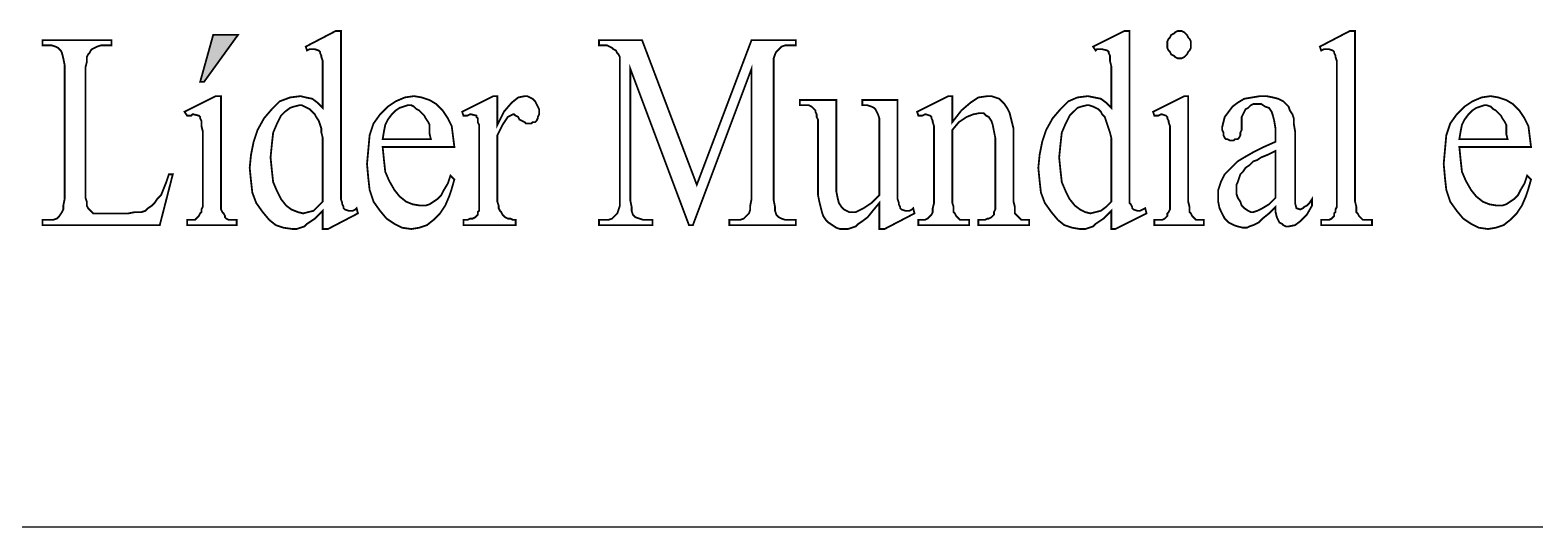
# Model space of a CAD drawing. Extents: x -15779 to -11579, y -7432 to -1492.
# Drawn here: x -14824 to -14475, y -6707.4 to -6592.1 of the extents above; entities that cross this region are included whole.
import ezdxf

# ---------------------------------------------------------------- set-up
doc = ezdxf.new("R2010")
doc.units = 0
doc.header["$LTSCALE"] = 40
doc.header["$MEASUREMENT"] = 0
doc.layers.add('FINA', color=7, linetype='CONTINUOUS')

msp = doc.modelspace()

# ---------------------------------------------------------------- linework, layer by layer
at = {"layer": 'FINA'}
msp.add_line((-15422.537, -6707.424), (-11678.537, -6707.424), dxfattribs=at)
at = {"layer": 'FINA', "const_width": 0.42}
for points in [[(-14756.18, -6634.076), (-14756.18, -6638.308), (-14754.971, -6638.308), (-14748.017, -6634.681), (-14748.319, -6633.471), (-14748.622, -6633.773), (-14749.227, -6634.076), (-14749.529, -6634.076), (-14750.134, -6634.076), (-14751.041, -6633.773), (-14751.343, -6633.471), (-14751.343, -6633.169), (-14751.645, -6632.564), (-14751.645, -6632.261), (-14751.948, -6631.355), (-14751.948, -6630.146), (-14751.948, -6628.332), (-14751.948, -6625.913), (-14751.948, -6592.355), (-14753.157, -6592.355), (-14760.11, -6595.983), (-14759.808, -6596.89), (-14759.204, -6596.588), (-14758.901, -6596.588), (-14758.296, -6596.588), (-14757.994, -6596.588), (-14757.087, -6596.89), (-14756.785, -6597.192), (-14756.785, -6597.494), (-14756.482, -6598.099), (-14756.482, -6598.402), (-14756.18, -6599.308), (-14756.18, -6600.518), (-14756.18, -6602.331), (-14756.18, -6604.448), (-14756.18, -6610.192), (-14757.389, -6608.983), (-14758.599, -6608.076), (-14760.11, -6607.774), (-14761.319, -6607.471), (-14763.738, -6607.774), (-14766.157, -6608.681), (-14767.971, -6610.494), (-14769.785, -6612.611), (-14771.296, -6615.331), (-14772.203, -6618.053), (-14772.808, -6621.076), (-14773.11, -6624.099), (-14772.808, -6627.122), (-14772.506, -6629.843), (-14771.599, -6632.261), (-14770.087, -6634.378), (-14768.576, -6636.192), (-14767.064, -6637.401), (-14765.25, -6638.006), (-14763.133, -6638.308), (-14762.227, -6638.308), (-14761.319, -6638.006), (-14760.412, -6637.704), (-14759.808, -6637.099), (-14758.901, -6636.494), (-14757.994, -6635.89), (-14757.087, -6634.983), (-14756.18, -6634.076)], [(-14573.274, -6634.076), (-14573.274, -6638.308), (-14572.367, -6638.308), (-14565.112, -6634.681), (-14565.414, -6633.471), (-14566.018, -6633.773), (-14566.623, -6634.076), (-14566.925, -6634.076), (-14567.227, -6634.076), (-14568.135, -6633.773), (-14568.437, -6633.471), (-14568.437, -6633.169), (-14568.739, -6632.564), (-14569.041, -6632.261), (-14569.041, -6631.355), (-14569.041, -6630.146), (-14569.041, -6628.332), (-14569.041, -6625.913), (-14569.041, -6592.355), (-14570.251, -6592.355), (-14577.507, -6595.983), (-14576.902, -6596.89), (-14576.599, -6596.588), (-14575.995, -6596.588), (-14575.693, -6596.588), (-14575.39, -6596.588), (-14574.181, -6596.89), (-14573.879, -6597.192), (-14573.879, -6597.494), (-14573.576, -6598.099), (-14573.576, -6598.402), (-14573.576, -6599.308), (-14573.274, -6600.518), (-14573.274, -6602.331), (-14573.274, -6604.448), (-14573.274, -6610.192), (-14574.484, -6608.983), (-14575.693, -6608.076), (-14577.204, -6607.774), (-14578.716, -6607.471), (-14581.134, -6607.774), (-14583.251, -6608.681), (-14585.065, -6610.494), (-14586.879, -6612.611), (-14588.39, -6615.331), (-14589.297, -6618.053), (-14589.902, -6621.076), (-14590.204, -6624.099), (-14589.902, -6627.122), (-14589.6, -6629.843), (-14588.692, -6632.261), (-14587.181, -6634.378), (-14585.669, -6636.192), (-14584.158, -6637.401), (-14582.344, -6638.006), (-14580.53, -6638.308), (-14579.321, -6638.308), (-14578.413, -6638.006), (-14577.507, -6637.704), (-14576.902, -6637.099), (-14575.995, -6636.494), (-14575.088, -6635.89), (-14574.181, -6634.983), (-14573.274, -6634.076)], [(-14557.553, -6592.355), (-14557.856, -6592.355), (-14558.46, -6592.657), (-14558.762, -6592.96), (-14559.367, -6593.262), (-14559.669, -6593.867), (-14559.972, -6594.169), (-14560.274, -6594.773), (-14560.274, -6595.681), (-14560.274, -6596.285), (-14559.972, -6596.89), (-14559.669, -6597.192), (-14559.367, -6597.797), (-14558.762, -6598.099), (-14558.46, -6598.402), (-14557.856, -6598.704), (-14557.553, -6598.704), (-14556.949, -6598.704), (-14556.344, -6598.402), (-14556.041, -6598.099), (-14555.739, -6597.797), (-14555.437, -6597.192), (-14555.135, -6596.89), (-14554.832, -6596.285), (-14554.832, -6595.681), (-14554.832, -6594.773), (-14555.135, -6594.169), (-14555.437, -6593.867), (-14555.739, -6593.262), (-14556.041, -6592.96), (-14556.344, -6592.657), (-14556.949, -6592.355), (-14557.553, -6592.355)], [(-14516.739, -6592.355), (-14517.949, -6592.355), (-14524.902, -6595.983), (-14524.6, -6596.89), (-14523.995, -6596.588), (-14523.693, -6596.588), (-14523.089, -6596.588), (-14522.786, -6596.588), (-14521.879, -6596.89), (-14521.577, -6597.192), (-14521.577, -6597.494), (-14521.274, -6598.099), (-14521.274, -6598.402), (-14520.972, -6599.308), (-14520.972, -6600.518), (-14520.972, -6602.331), (-14520.972, -6604.448), (-14520.972, -6630.75), (-14520.972, -6631.959), (-14520.972, -6633.169), (-14521.274, -6633.773), (-14521.274, -6634.378), (-14521.577, -6634.681), (-14521.577, -6635.285), (-14521.879, -6635.587), (-14522.181, -6635.89), (-14522.786, -6636.192), (-14523.089, -6636.192), (-14523.693, -6636.192), (-14524.6, -6636.192), (-14524.6, -6637.401), (-14512.809, -6637.401), (-14512.809, -6636.192), (-14513.716, -6636.192), (-14514.321, -6636.192), (-14514.925, -6636.192), (-14515.228, -6635.89), (-14515.53, -6635.587), (-14515.832, -6635.285), (-14516.135, -6634.681), (-14516.437, -6634.378), (-14516.437, -6633.773), (-14516.437, -6633.169), (-14516.739, -6631.959), (-14516.739, -6630.75), (-14516.739, -6592.355)], [(-14791.854, -6625.611), (-14792.459, -6627.425), (-14793.064, -6628.936), (-14793.669, -6630.448), (-14794.575, -6631.355), (-14795.18, -6632.261), (-14795.784, -6632.866), (-14796.692, -6633.471), (-14797.296, -6634.076), (-14798.203, -6634.378), (-14799.715, -6634.378), (-14801.227, -6634.681), (-14803.041, -6634.681), (-14805.761, -6634.681), (-14807.273, -6634.681), (-14808.482, -6634.681), (-14809.389, -6634.681), (-14809.691, -6634.378), (-14810.599, -6633.471), (-14810.901, -6632.866), (-14810.901, -6631.959), (-14811.203, -6631.052), (-14811.203, -6629.843), (-14811.203, -6602.634), (-14811.203, -6600.82), (-14810.901, -6599.611), (-14810.901, -6598.402), (-14810.599, -6597.797), (-14810.296, -6597.494), (-14809.993, -6596.89), (-14809.691, -6596.588), (-14809.087, -6596.285), (-14808.482, -6595.983), (-14807.575, -6595.681), (-14806.668, -6595.681), (-14805.156, -6595.681), (-14805.156, -6594.471), (-14821.18, -6594.471), (-14821.18, -6595.681), (-14819.971, -6595.681), (-14819.064, -6595.681), (-14818.156, -6595.983), (-14817.552, -6596.285), (-14816.947, -6596.89), (-14816.645, -6597.494), (-14816.343, -6598.704), (-14816.041, -6600.216), (-14816.041, -6602.029), (-14816.041, -6629.843), (-14816.041, -6631.355), (-14816.343, -6632.866), (-14816.343, -6633.773), (-14816.645, -6634.378), (-14817.249, -6635.285), (-14817.854, -6635.89), (-14818.761, -6636.192), (-14819.971, -6636.192), (-14821.18, -6636.192), (-14821.18, -6637.401), (-14793.971, -6637.401), (-14790.947, -6625.611), (-14791.854, -6625.611)], [(-14775.831, -6593.262), (-14781.576, -6593.262), (-14784.599, -6604.146), (-14783.692, -6604.146), (-14775.831, -6593.262)], [(-14671.227, -6637.401), (-14670.32, -6637.401), (-14656.715, -6601.123), (-14656.715, -6629.843), (-14656.715, -6631.355), (-14657.018, -6632.866), (-14657.018, -6633.773), (-14657.32, -6634.681), (-14657.924, -6635.285), (-14658.529, -6635.89), (-14659.436, -6636.192), (-14660.344, -6636.192), (-14661.855, -6636.192), (-14661.855, -6637.401), (-14646.437, -6637.401), (-14646.437, -6636.192), (-14647.948, -6636.192), (-14648.855, -6636.192), (-14649.762, -6635.89), (-14650.366, -6635.587), (-14650.972, -6634.983), (-14651.274, -6634.076), (-14651.274, -6633.169), (-14651.576, -6631.657), (-14651.576, -6629.843), (-14651.576, -6602.029), (-14651.576, -6600.216), (-14651.576, -6598.704), (-14651.274, -6597.797), (-14650.972, -6597.192), (-14650.366, -6596.588), (-14649.762, -6595.983), (-14648.855, -6595.681), (-14647.948, -6595.681), (-14646.437, -6595.681), (-14646.437, -6594.471), (-14656.715, -6594.471), (-14669.413, -6628.029), (-14682.111, -6594.471), (-14692.087, -6594.471), (-14692.087, -6595.681), (-14691.181, -6595.681), (-14690.274, -6595.681), (-14689.669, -6595.983), (-14689.064, -6596.285), (-14688.762, -6596.588), (-14688.157, -6596.89), (-14687.855, -6597.494), (-14687.552, -6597.797), (-14687.25, -6598.402), (-14687.25, -6599.611), (-14687.25, -6600.518), (-14687.25, -6602.029), (-14687.25, -6629.843), (-14687.25, -6631.355), (-14687.25, -6632.866), (-14687.552, -6633.773), (-14687.855, -6634.681), (-14688.46, -6635.285), (-14689.064, -6635.89), (-14689.971, -6636.192), (-14690.878, -6636.192), (-14692.087, -6636.192), (-14692.087, -6637.401), (-14679.692, -6637.401), (-14679.692, -6636.192), (-14680.902, -6636.192), (-14681.808, -6636.192), (-14682.716, -6635.89), (-14683.622, -6635.587), (-14684.227, -6634.983), (-14684.529, -6634.076), (-14684.529, -6633.169), (-14684.831, -6631.657), (-14684.831, -6629.843), (-14684.831, -6601.123), (-14671.227, -6637.401)], [(-14779.761, -6607.471), (-14780.971, -6607.471), (-14788.226, -6611.099), (-14787.622, -6612.006), (-14787.32, -6612.006), (-14786.715, -6612.006), (-14786.413, -6611.704), (-14786.11, -6611.704), (-14784.901, -6612.006), (-14784.599, -6612.308), (-14784.599, -6612.611), (-14784.297, -6613.216), (-14784.297, -6613.518), (-14784.297, -6614.424), (-14783.994, -6615.634), (-14783.994, -6617.448), (-14783.994, -6619.564), (-14783.994, -6630.75), (-14783.994, -6631.959), (-14783.994, -6633.169), (-14784.297, -6633.773), (-14784.297, -6634.378), (-14784.599, -6634.681), (-14784.901, -6635.285), (-14785.203, -6635.587), (-14785.506, -6635.89), (-14785.808, -6636.192), (-14786.413, -6636.192), (-14787.017, -6636.192), (-14787.622, -6636.192), (-14787.622, -6637.401), (-14776.134, -6637.401), (-14776.134, -6636.192), (-14777.041, -6636.192), (-14777.645, -6636.192), (-14777.947, -6636.192), (-14778.552, -6635.89), (-14778.854, -6635.587), (-14778.854, -6635.285), (-14779.157, -6634.681), (-14779.459, -6634.378), (-14779.761, -6633.773), (-14779.761, -6633.169), (-14779.761, -6631.959), (-14779.761, -6630.75), (-14779.761, -6607.471)], [(-14756.18, -6631.959), (-14757.389, -6633.169), (-14758.296, -6634.076), (-14759.506, -6634.378), (-14760.715, -6634.681), (-14761.924, -6634.378), (-14763.436, -6633.773), (-14764.645, -6632.866), (-14765.854, -6631.355), (-14766.762, -6629.541), (-14767.668, -6627.425), (-14767.971, -6624.704), (-14768.273, -6621.68), (-14767.971, -6618.657), (-14767.668, -6615.936), (-14766.762, -6613.82), (-14765.854, -6612.006), (-14764.948, -6611.099), (-14763.738, -6610.192), (-14762.831, -6609.89), (-14761.622, -6609.588), (-14761.017, -6609.588), (-14760.412, -6609.89), (-14759.808, -6610.192), (-14759.204, -6610.494), (-14758.599, -6611.099), (-14757.994, -6611.704), (-14757.692, -6612.308), (-14757.087, -6613.216), (-14756.785, -6614.122), (-14756.482, -6615.029), (-14756.482, -6615.936), (-14756.18, -6617.146), (-14756.18, -6631.959)], [(-14742.274, -6619.262), (-14725.645, -6619.262), (-14725.948, -6616.843), (-14726.25, -6614.424), (-14727.157, -6612.611), (-14728.366, -6610.797), (-14729.878, -6609.285), (-14731.389, -6608.378), (-14733.204, -6607.774), (-14735.018, -6607.471), (-14737.134, -6607.774), (-14739.25, -6608.681), (-14741.064, -6609.89), (-14742.878, -6611.704), (-14744.389, -6613.82), (-14745.297, -6616.541), (-14745.599, -6619.866), (-14745.901, -6623.192), (-14745.599, -6626.518), (-14745.297, -6629.238), (-14744.389, -6631.959), (-14742.878, -6634.076), (-14741.366, -6635.89), (-14739.552, -6637.099), (-14737.739, -6638.006), (-14735.622, -6638.308), (-14733.808, -6638.006), (-14731.994, -6637.401), (-14730.483, -6636.192), (-14728.971, -6634.681), (-14727.762, -6632.866), (-14726.854, -6630.75), (-14726.25, -6628.936), (-14725.645, -6626.82), (-14726.552, -6625.913), (-14727.157, -6627.727), (-14728.064, -6629.238), (-14728.668, -6630.448), (-14729.576, -6631.355), (-14730.483, -6631.959), (-14731.389, -6632.564), (-14732.297, -6632.866), (-14733.506, -6632.866), (-14735.32, -6632.564), (-14736.831, -6631.959), (-14738.343, -6630.75), (-14739.552, -6629.238), (-14740.762, -6627.122), (-14741.669, -6625.006), (-14741.971, -6622.285), (-14742.274, -6619.262)], [(-14742.274, -6617.448), (-14741.971, -6615.634), (-14741.669, -6614.122), (-14741.064, -6612.913), (-14740.157, -6611.704), (-14739.25, -6610.797), (-14738.343, -6610.192), (-14737.436, -6609.89), (-14736.529, -6609.588), (-14735.622, -6609.588), (-14735.018, -6609.89), (-14734.413, -6610.494), (-14733.808, -6610.797), (-14733.204, -6611.401), (-14732.599, -6612.006), (-14732.297, -6612.611), (-14731.692, -6613.518), (-14731.389, -6614.122), (-14731.389, -6615.029), (-14731.389, -6616.238), (-14731.087, -6617.448), (-14742.274, -6617.448)], [(-14715.669, -6607.471), (-14716.576, -6607.471), (-14723.831, -6611.099), (-14723.529, -6612.006), (-14722.925, -6612.006), (-14722.622, -6612.006), (-14722.017, -6611.704), (-14721.715, -6611.704), (-14720.506, -6612.006), (-14720.506, -6612.308), (-14720.204, -6612.611), (-14720.204, -6613.216), (-14720.204, -6613.518), (-14719.901, -6614.122), (-14719.901, -6615.634), (-14719.901, -6617.448), (-14719.901, -6619.564), (-14719.901, -6630.75), (-14719.901, -6631.959), (-14719.901, -6632.866), (-14719.901, -6633.471), (-14719.901, -6634.076), (-14720.204, -6634.378), (-14720.204, -6634.983), (-14720.506, -6635.285), (-14720.808, -6635.587), (-14721.413, -6635.89), (-14722.017, -6635.89), (-14722.622, -6636.192), (-14723.529, -6636.192), (-14723.529, -6637.401), (-14711.436, -6637.401), (-14711.436, -6636.192), (-14712.041, -6636.192), (-14712.646, -6635.89), (-14713.25, -6635.89), (-14713.855, -6635.587), (-14714.157, -6635.285), (-14714.459, -6634.983), (-14714.762, -6634.378), (-14715.064, -6634.076), (-14715.367, -6633.471), (-14715.367, -6632.866), (-14715.669, -6631.959), (-14715.669, -6630.75), (-14715.669, -6616.541), (-14715.064, -6615.331), (-14714.459, -6614.122), (-14713.855, -6613.216), (-14713.25, -6612.308), (-14712.041, -6611.704), (-14711.738, -6611.704), (-14711.436, -6612.006), (-14710.831, -6612.308), (-14710.529, -6612.913), (-14709.924, -6613.216), (-14709.319, -6613.518), (-14709.017, -6613.82), (-14708.413, -6613.82), (-14707.808, -6613.82), (-14707.506, -6613.518), (-14706.901, -6613.518), (-14706.599, -6613.216), (-14706.296, -6612.611), (-14706.296, -6612.308), (-14705.994, -6611.704), (-14705.994, -6611.099), (-14705.994, -6610.494), (-14706.296, -6609.89), (-14706.599, -6609.285), (-14706.901, -6608.681), (-14707.506, -6608.076), (-14708.111, -6607.774), (-14708.715, -6607.471), (-14709.319, -6607.471), (-14710.831, -6607.774), (-14712.343, -6608.983), (-14714.157, -6611.099), (-14715.669, -6614.122), (-14715.669, -6607.471)], [(-14622.855, -6608.378), (-14631.018, -6608.378), (-14631.018, -6609.588), (-14629.809, -6609.588), (-14628.902, -6609.89), (-14628.297, -6610.192), (-14627.994, -6610.494), (-14627.692, -6611.099), (-14627.39, -6611.704), (-14627.088, -6612.611), (-14627.088, -6613.82), (-14627.088, -6630.448), (-14627.994, -6631.355), (-14628.902, -6632.261), (-14629.809, -6632.866), (-14630.716, -6633.471), (-14631.32, -6633.773), (-14631.925, -6634.076), (-14632.53, -6634.378), (-14633.134, -6634.378), (-14634.042, -6634.378), (-14634.646, -6634.076), (-14635.25, -6633.773), (-14635.855, -6633.169), (-14636.46, -6632.261), (-14636.762, -6631.052), (-14637.065, -6629.541), (-14637.065, -6627.727), (-14637.065, -6608.378), (-14645.529, -6608.378), (-14645.529, -6609.588), (-14644.623, -6609.588), (-14644.018, -6609.588), (-14643.414, -6609.588), (-14642.809, -6609.89), (-14642.506, -6610.192), (-14642.204, -6610.494), (-14641.902, -6610.797), (-14641.902, -6611.099), (-14641.599, -6611.704), (-14641.599, -6612.308), (-14641.297, -6612.913), (-14641.297, -6613.82), (-14641.297, -6626.82), (-14641.297, -6628.634), (-14641.297, -6630.448), (-14640.994, -6631.959), (-14640.692, -6633.169), (-14640.39, -6634.378), (-14640.088, -6635.285), (-14639.483, -6636.192), (-14638.879, -6636.796), (-14637.971, -6637.401), (-14637.065, -6638.006), (-14636.157, -6638.308), (-14635.25, -6638.308), (-14634.344, -6638.308), (-14633.437, -6638.006), (-14632.53, -6637.704), (-14631.925, -6637.099), (-14631.018, -6636.494), (-14629.809, -6635.587), (-14628.599, -6634.076), (-14627.088, -6632.261), (-14627.088, -6638.308), (-14625.879, -6638.308), (-14618.925, -6634.681), (-14619.227, -6633.471), (-14619.53, -6633.773), (-14620.134, -6634.076), (-14620.436, -6634.076), (-14621.041, -6634.076), (-14621.948, -6633.773), (-14622.251, -6633.471), (-14622.251, -6633.169), (-14622.553, -6632.564), (-14622.553, -6632.261), (-14622.855, -6631.355), (-14622.855, -6630.146), (-14622.855, -6628.332), (-14622.855, -6625.913), (-14622.855, -6608.378)], [(-14610.157, -6613.518), (-14610.157, -6607.471), (-14611.064, -6607.471), (-14618.32, -6611.099), (-14618.018, -6612.006), (-14617.413, -6612.006), (-14617.111, -6612.006), (-14616.507, -6611.704), (-14616.204, -6611.704), (-14615.297, -6612.006), (-14614.995, -6612.308), (-14614.995, -6612.611), (-14614.693, -6613.216), (-14614.693, -6613.518), (-14614.39, -6614.424), (-14614.39, -6615.936), (-14614.39, -6617.75), (-14614.39, -6619.866), (-14614.39, -6630.75), (-14614.39, -6632.261), (-14614.693, -6633.471), (-14614.693, -6634.378), (-14614.995, -6634.983), (-14615.599, -6635.587), (-14615.902, -6635.89), (-14616.507, -6636.192), (-14617.413, -6636.192), (-14618.018, -6636.192), (-14618.018, -6637.401), (-14606.227, -6637.401), (-14606.227, -6636.192), (-14607.134, -6636.192), (-14607.739, -6636.192), (-14608.344, -6636.192), (-14608.646, -6635.89), (-14608.949, -6635.587), (-14609.251, -6635.285), (-14609.553, -6634.681), (-14609.855, -6634.378), (-14609.855, -6634.076), (-14609.855, -6633.169), (-14610.157, -6632.261), (-14610.157, -6630.75), (-14610.157, -6615.331), (-14608.646, -6613.518), (-14606.832, -6612.308), (-14605.32, -6611.704), (-14603.809, -6611.401), (-14602.902, -6611.401), (-14602.297, -6612.006), (-14601.692, -6612.308), (-14601.088, -6613.216), (-14600.786, -6614.122), (-14600.483, -6615.634), (-14600.181, -6617.146), (-14600.181, -6618.959), (-14600.181, -6630.75), (-14600.181, -6631.959), (-14600.181, -6632.866), (-14600.181, -6633.471), (-14600.181, -6633.773), (-14600.483, -6634.378), (-14600.483, -6634.983), (-14600.786, -6635.285), (-14601.088, -6635.587), (-14601.692, -6635.89), (-14601.995, -6635.89), (-14602.599, -6636.192), (-14603.506, -6636.192), (-14604.111, -6636.192), (-14604.111, -6637.401), (-14592.321, -6637.401), (-14592.321, -6636.192), (-14592.925, -6636.192), (-14593.53, -6636.192), (-14594.134, -6636.192), (-14594.437, -6635.89), (-14594.739, -6635.587), (-14595.042, -6635.285), (-14595.344, -6634.983), (-14595.646, -6634.681), (-14595.646, -6634.076), (-14595.646, -6633.169), (-14595.948, -6631.959), (-14595.948, -6630.75), (-14595.948, -6618.355), (-14595.948, -6616.541), (-14595.948, -6615.029), (-14596.251, -6613.82), (-14596.553, -6612.611), (-14596.856, -6611.401), (-14597.46, -6610.192), (-14598.064, -6609.285), (-14598.669, -6608.681), (-14599.274, -6608.076), (-14600.181, -6607.774), (-14601.088, -6607.471), (-14601.995, -6607.471), (-14604.111, -6607.774), (-14605.925, -6608.983), (-14608.041, -6610.797), (-14610.157, -6613.518)], [(-14573.274, -6631.959), (-14574.484, -6633.169), (-14575.693, -6634.076), (-14576.902, -6634.378), (-14578.111, -6634.681), (-14579.321, -6634.378), (-14580.53, -6633.773), (-14581.739, -6632.866), (-14582.949, -6631.355), (-14583.855, -6629.541), (-14584.762, -6627.425), (-14585.065, -6624.704), (-14585.367, -6621.68), (-14585.065, -6618.657), (-14584.762, -6615.936), (-14583.855, -6613.82), (-14582.949, -6612.006), (-14582.042, -6611.099), (-14581.134, -6610.192), (-14580.228, -6609.89), (-14579.018, -6609.588), (-14578.413, -6609.588), (-14577.507, -6609.89), (-14576.902, -6610.192), (-14576.297, -6610.494), (-14575.693, -6611.099), (-14575.39, -6611.704), (-14574.786, -6612.308), (-14574.484, -6613.216), (-14574.181, -6614.122), (-14573.879, -6615.029), (-14573.576, -6615.936), (-14573.274, -6617.146), (-14573.274, -6631.959)], [(-14555.437, -6607.471), (-14556.344, -6607.471), (-14563.6, -6611.099), (-14563.297, -6612.006), (-14562.693, -6612.006), (-14562.391, -6612.006), (-14561.786, -6611.704), (-14561.483, -6611.704), (-14560.576, -6612.006), (-14560.274, -6612.308), (-14560.274, -6612.611), (-14559.972, -6613.216), (-14559.972, -6613.518), (-14559.669, -6614.424), (-14559.669, -6615.634), (-14559.669, -6617.448), (-14559.669, -6619.564), (-14559.669, -6630.75), (-14559.669, -6631.959), (-14559.669, -6633.169), (-14559.669, -6633.773), (-14559.972, -6634.378), (-14560.274, -6634.681), (-14560.274, -6635.285), (-14560.576, -6635.587), (-14560.879, -6635.89), (-14561.483, -6636.192), (-14561.786, -6636.192), (-14562.391, -6636.192), (-14563.297, -6636.192), (-14563.297, -6637.401), (-14551.809, -6637.401), (-14551.809, -6636.192), (-14552.716, -6636.192), (-14553.321, -6636.192), (-14553.623, -6636.192), (-14553.925, -6635.89), (-14554.227, -6635.587), (-14554.53, -6635.285), (-14554.832, -6634.681), (-14555.135, -6634.378), (-14555.135, -6633.773), (-14555.135, -6633.169), (-14555.437, -6631.959), (-14555.437, -6630.75), (-14555.437, -6607.471)], [(-14535.181, -6633.169), (-14535.181, -6634.378), (-14534.879, -6635.587), (-14534.576, -6636.192), (-14534.274, -6636.796), (-14533.67, -6637.099), (-14533.367, -6637.401), (-14532.762, -6637.704), (-14532.158, -6637.704), (-14530.647, -6637.401), (-14529.437, -6636.494), (-14527.926, -6634.983), (-14526.716, -6632.866), (-14526.716, -6631.355), (-14527.321, -6632.261), (-14527.926, -6632.866), (-14528.53, -6633.169), (-14528.832, -6633.471), (-14529.437, -6633.773), (-14530.344, -6633.471), (-14530.647, -6632.261), (-14530.647, -6631.657), (-14530.647, -6630.448), (-14530.647, -6628.936), (-14530.647, -6627.122), (-14530.647, -6617.448), (-14530.647, -6615.634), (-14530.949, -6613.82), (-14530.949, -6612.611), (-14531.251, -6611.704), (-14531.856, -6610.797), (-14532.158, -6609.89), (-14532.762, -6609.285), (-14533.367, -6608.681), (-14534.576, -6608.076), (-14535.786, -6607.774), (-14537.297, -6607.471), (-14538.809, -6607.471), (-14540.623, -6607.774), (-14542.437, -6608.076), (-14543.949, -6608.983), (-14545.158, -6609.89), (-14546.065, -6611.099), (-14546.972, -6612.308), (-14547.274, -6613.518), (-14547.577, -6614.727), (-14547.577, -6615.331), (-14547.274, -6615.936), (-14547.274, -6616.541), (-14546.972, -6617.146), (-14546.669, -6617.448), (-14546.367, -6617.448), (-14545.763, -6617.75), (-14545.46, -6617.75), (-14544.856, -6617.75), (-14544.553, -6617.448), (-14543.949, -6617.448), (-14543.646, -6617.146), (-14543.344, -6616.541), (-14543.344, -6615.936), (-14543.042, -6615.331), (-14543.042, -6614.727), (-14543.042, -6612.913), (-14543.042, -6612.308), (-14542.739, -6611.704), (-14542.437, -6611.099), (-14542.134, -6610.494), (-14541.53, -6610.192), (-14540.926, -6609.588), (-14540.321, -6609.285), (-14539.414, -6609.285), (-14538.507, -6609.285), (-14537.6, -6609.89), (-14536.693, -6610.192), (-14536.088, -6611.099), (-14535.786, -6612.006), (-14535.484, -6613.216), (-14535.181, -6615.029), (-14535.181, -6616.843), (-14535.181, -6618.053), (-14537.902, -6619.262), (-14540.321, -6620.471), (-14542.437, -6621.68), (-14543.949, -6622.588), (-14545.158, -6623.797), (-14546.065, -6624.704), (-14546.972, -6625.611), (-14547.577, -6626.82), (-14547.879, -6627.425), (-14548.181, -6628.332), (-14548.483, -6629.238), (-14548.483, -6630.448), (-14548.483, -6631.959), (-14548.181, -6633.471), (-14547.577, -6634.681), (-14546.972, -6635.89), (-14546.065, -6636.796), (-14544.856, -6637.401), (-14543.949, -6637.704), (-14542.739, -6638.006), (-14541.832, -6638.006), (-14541.228, -6637.704), (-14540.321, -6637.401), (-14539.716, -6637.099), (-14539.111, -6636.796), (-14538.205, -6635.89), (-14536.693, -6634.681), (-14535.181, -6633.169)], [(-14492.554, -6619.262), (-14475.926, -6619.262), (-14476.228, -6616.843), (-14476.53, -6614.424), (-14477.437, -6612.611), (-14478.647, -6610.797), (-14480.158, -6609.285), (-14481.67, -6608.378), (-14483.484, -6607.774), (-14485.298, -6607.471), (-14487.414, -6607.774), (-14489.53, -6608.681), (-14491.344, -6609.89), (-14493.158, -6611.704), (-14494.67, -6613.82), (-14495.577, -6616.541), (-14495.879, -6619.866), (-14496.182, -6623.192), (-14495.879, -6626.518), (-14495.577, -6629.238), (-14494.67, -6631.959), (-14493.158, -6634.076), (-14491.647, -6635.89), (-14489.833, -6637.099), (-14488.019, -6638.006), (-14485.902, -6638.308), (-14484.089, -6638.006), (-14482.275, -6637.401), (-14480.763, -6636.192), (-14479.251, -6634.681), (-14478.042, -6632.866), (-14477.135, -6630.75), (-14476.53, -6628.936), (-14475.926, -6626.82), (-14476.833, -6625.913), (-14477.437, -6627.727), (-14478.344, -6629.238), (-14478.949, -6630.448), (-14479.856, -6631.355), (-14480.763, -6631.959), (-14481.67, -6632.564), (-14482.577, -6632.866), (-14483.787, -6632.866), (-14485.6, -6632.564), (-14487.112, -6631.959), (-14488.624, -6630.75), (-14489.833, -6629.238), (-14491.042, -6627.122), (-14491.949, -6625.006), (-14492.251, -6622.285), (-14492.554, -6619.262)], [(-14492.554, -6617.448), (-14492.251, -6615.634), (-14491.949, -6614.122), (-14491.344, -6612.913), (-14490.437, -6611.704), (-14489.53, -6610.797), (-14488.624, -6610.192), (-14487.716, -6609.89), (-14486.81, -6609.588), (-14486.205, -6609.588), (-14485.298, -6609.89), (-14484.693, -6610.494), (-14484.089, -6610.797), (-14483.484, -6611.401), (-14482.879, -6612.006), (-14482.577, -6612.611), (-14481.972, -6613.518), (-14481.67, -6614.122), (-14481.67, -6615.029), (-14481.67, -6616.238), (-14481.367, -6617.448), (-14492.554, -6617.448)], [(-14535.181, -6631.052), (-14536.693, -6632.564), (-14538.205, -6633.471), (-14539.414, -6634.076), (-14540.321, -6634.378), (-14540.926, -6634.378), (-14541.53, -6634.076), (-14542.437, -6633.471), (-14543.042, -6632.866), (-14543.344, -6631.959), (-14543.949, -6631.052), (-14544.251, -6630.146), (-14544.251, -6628.936), (-14544.251, -6628.029), (-14543.949, -6627.425), (-14543.646, -6626.518), (-14543.344, -6625.611), (-14542.739, -6625.006), (-14542.134, -6624.099), (-14541.228, -6623.494), (-14540.321, -6622.588), (-14539.414, -6622.285), (-14538.507, -6621.68), (-14536.995, -6621.076), (-14535.181, -6620.169), (-14535.181, -6631.052)]]:
    msp.add_lwpolyline(points, dxfattribs=at)
at = {"layer": 'FINA'}
msp.add_solid([(-14775.831, -6593.262), (-14781.576, -6593.262), (-14783.692, -6604.146), (-14784.599, -6604.146)], dxfattribs=at)

doc.saveas('drawing.dxf')
